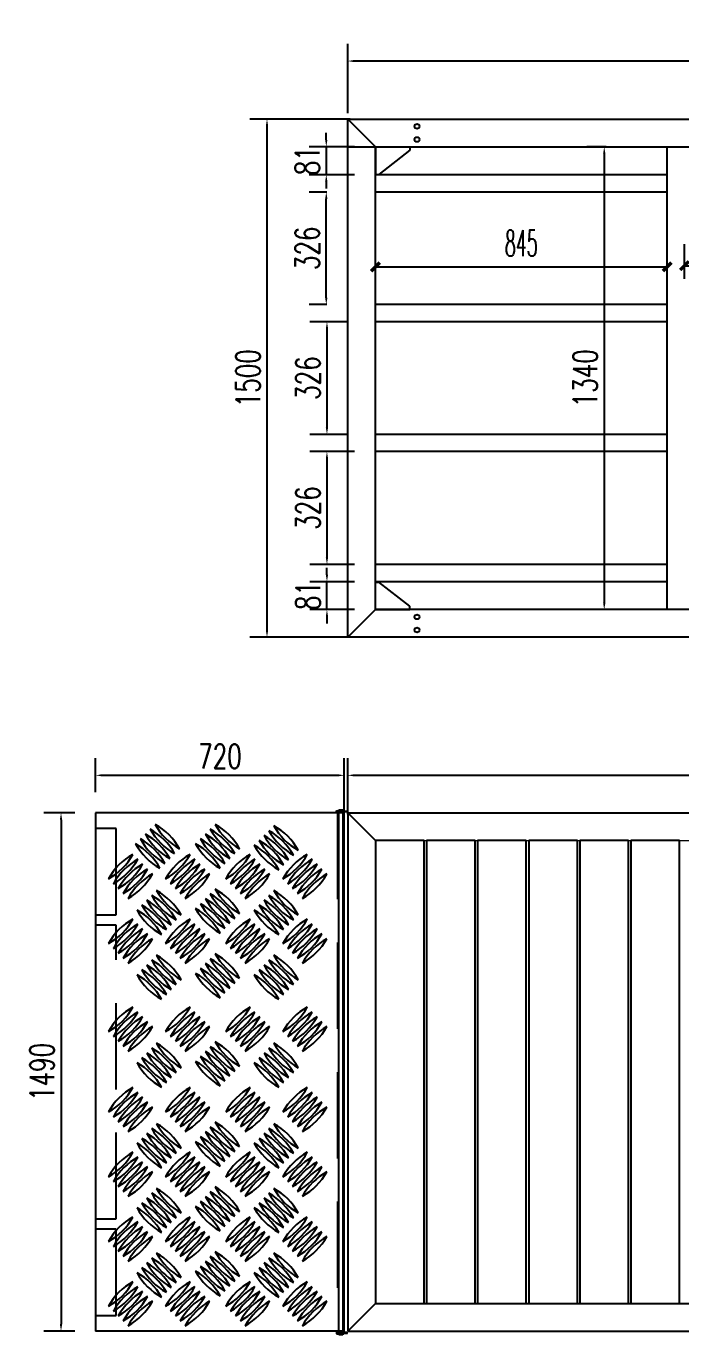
# Model space of a CAD drawing. Header units: millimetres. Extents: x -1612139 to -1305911, y 1242553 to 1536160.
# Drawn here: x -1552300 to -1550405, y 1242701 to 1246489 of the extents above; entities that cross this region are included whole.
import ezdxf

# ---------------------------------------------------------------- set-up
doc = ezdxf.new("R2010")
doc.units = ezdxf.units.MM
doc.header["$LTSCALE"] = 1000
doc.linetypes.add('DASHED2', pattern=[0.375, 0.25, -0.125])
doc.layers.get('0').update_dxf_attribs({"linetype": 'CONTINUOUS'})
doc.layers.get('DEFPOINTS').update_dxf_attribs({"linetype": 'CONTINUOUS'})
doc.layers.add('PUB_DIM', color=3, linetype='CONTINUOUS')
doc.styles.add('_TCH_DIM_T3', font='SIMPLEX.shx', dxfattribs={"width": 0.494118, "bigfont": 'GBCBIG.shx'})
doc.styles.add('STANDARD_T3', font='simplex.shx', dxfattribs={"width": 0.7, "bigfont": 'gbcbig.shx'})
doc.dimstyles.new('_TCH_ARCH&&25', dxfattribs={"dimtxt": 74.375, "dimasz": 25, "dimexe": 62.5, "dimexo": 75, "dimgap": 31.5625, "dimtad": 1, "dimdec": 0, "dimzin": 0, "dimdsep": 46, "dimtxsty": '_TCH_DIM_T3', "dimblk": 'ARCHTICK', "dimcen": 0.09, "dimclrt": 7, "dimazin": 2, "dimtfac": 1, "dimtdec": 0, "dimtix": 1, "dimtmove": 2, "dimatfit": 3, "dimfxl": 0, "dimtolj": 1, "dimtzin": 0, "dimarcsym": 0})
doc.dimstyles.new('W&&20', dxfattribs={"dimtxt": 70, "dimasz": 20, "dimexe": 50, "dimexo": 60, "dimgap": 20, "dimtad": 1, "dimdec": 0, "dimzin": 0, "dimdsep": 46, "dimtxsty": 'STANDARD_T3', "dimcen": 0.09, "dimclrd": 1, "dimclre": 1, "dimclrt": 7, "dimazin": 2, "dimtfac": 1, "dimtdec": 0, "dimtix": 1, "dimtmove": 2, "dimatfit": 3, "dimfxl": 0, "dimtolj": 1, "dimtzin": 0, "dimarcsym": 0})

# ---------------------------------------------------------------- blocks, each defined once
blk = doc.blocks.new('*D44')
at = {"color": 1, "lineweight": -2, "transparency": 16777216}
for p, q in [((-1551362.1, 1246219.8), (-1551652.9, 1246219.8)), ((-1551602.9, 1244739.8), (-1551602.9, 1246199.8)), ((-1551362.1, 1244719.8), (-1551652.9, 1244719.8))]:
    blk.add_line(p, q, dxfattribs=at)
at = {"color": 1, "transparency": 16777216}
for points in [[(-1551606.3, 1246199.8), (-1551599.6, 1246199.8), (-1551602.9, 1246219.8)], [(-1551606.3, 1244739.8), (-1551599.6, 1244739.8), (-1551602.9, 1244719.8)]]:
    blk.add_solid(points, dxfattribs=at)
at = {"layer": 'DEFPOINTS', "color": 0, "transparency": 16777216}
for p in [(-1551602.9, 1246219.8), (-1551302.1, 1246219.8), (-1551302.1, 1244719.8)]:
    blk.add_point(p, dxfattribs=at)
at = {"color": 7, "transparency": 16777216, "insert": (-1551657.9, 1245469.8), "char_height": 70, "attachment_point": 5, "rotation": 90, "style": 'STANDARD_T3'}
blk.add_mtext('\\A1;1500', dxfattribs=at)
blk = doc.blocks.new('*D45')
at = {"color": 1, "lineweight": -2, "transparency": 16777216}
for p, q in [((-1551369.2, 1246236.9), (-1551369.2, 1246437.9)), ((-1547369.2, 1246236.9), (-1547369.2, 1246437.9)), ((-1547389.2, 1246387.9), (-1551349.2, 1246387.9))]:
    blk.add_line(p, q, dxfattribs=at)
at = {"color": 1, "transparency": 16777216}
for points in [[(-1551349.2, 1246391.2), (-1551349.2, 1246384.6), (-1551369.2, 1246387.9)], [(-1547389.2, 1246391.2), (-1547389.2, 1246384.6), (-1547369.2, 1246387.9)]]:
    blk.add_solid(points, dxfattribs=at)
at = {"layer": 'DEFPOINTS', "color": 0, "transparency": 16777216}
for p in [(-1551369.2, 1246387.9), (-1551369.2, 1246176.9), (-1547369.2, 1246176.9)]:
    blk.add_point(p, dxfattribs=at)
at = {"color": 7, "transparency": 16777216, "insert": (-1549369.2, 1246442.9), "char_height": 70, "attachment_point": 5, "style": 'STANDARD_T3'}
blk.add_mtext('\\A1;4000', dxfattribs=at)
blk = doc.blocks.new('*D47')
at = {"color": 1, "lineweight": -2, "transparency": 16777216}
for p, q in [((-1551368.3, 1245632.8), (-1551479.3, 1245632.8)), ((-1551429.3, 1245612.8), (-1551429.3, 1245327.2)), ((-1551369.7, 1245307.2), (-1551479.3, 1245307.2))]:
    blk.add_line(p, q, dxfattribs=at)
at = {"color": 1, "transparency": 16777216}
for points in [[(-1551432.6, 1245612.8), (-1551426, 1245612.8), (-1551429.3, 1245632.8)], [(-1551432.6, 1245327.2), (-1551426, 1245327.2), (-1551429.3, 1245307.2)]]:
    blk.add_solid(points, dxfattribs=at)
at = {"layer": 'DEFPOINTS', "color": 0, "transparency": 16777216}
for p in [(-1551308.3, 1245632.8), (-1551429.3, 1245307.2), (-1551309.7, 1245307.2)]:
    blk.add_point(p, dxfattribs=at)
at = {"color": 7, "transparency": 16777216, "insert": (-1551484.3, 1245470), "char_height": 70, "attachment_point": 5, "rotation": 90, "style": 'STANDARD_T3'}
blk.add_mtext('\\A1;326', dxfattribs=at)
blk = doc.blocks.new('*D48')
at = {"color": 1, "lineweight": -2, "transparency": 16777216}
for p, q in [((-1551349.2, 1245257.2), (-1551479.3, 1245257.2)), ((-1551429.3, 1245237.2), (-1551429.3, 1244950.8)), ((-1551349.2, 1244930.8), (-1551479.3, 1244930.8))]:
    blk.add_line(p, q, dxfattribs=at)
at = {"color": 1, "transparency": 16777216}
for points in [[(-1551432.6, 1245237.2), (-1551426, 1245237.2), (-1551429.3, 1245257.2)], [(-1551432.6, 1244950.8), (-1551426, 1244950.8), (-1551429.3, 1244930.8)]]:
    blk.add_solid(points, dxfattribs=at)
at = {"layer": 'DEFPOINTS', "color": 0, "transparency": 16777216}
for p in [(-1551289.2, 1245257.2), (-1551429.3, 1244930.8), (-1551289.2, 1244930.8)]:
    blk.add_point(p, dxfattribs=at)
at = {"color": 7, "transparency": 16777216, "insert": (-1551484.3, 1245094), "char_height": 70, "attachment_point": 5, "rotation": 90, "style": 'STANDARD_T3'}
blk.add_mtext('\\A1;326', dxfattribs=at)
blk = doc.blocks.new('*D49')
at = {"color": 1, "lineweight": -2, "transparency": 16777216}
for p, q in [((-1551429.2, 1246008.8), (-1551481.3, 1246008.8)), ((-1551431.3, 1245702.8), (-1551431.3, 1245988.8)), ((-1551429.2, 1245682.8), (-1551481.3, 1245682.8))]:
    blk.add_line(p, q, dxfattribs=at)
at = {"color": 1, "transparency": 16777216}
for points in [[(-1551434.6, 1245988.8), (-1551427.9, 1245988.8), (-1551431.3, 1246008.8)], [(-1551434.6, 1245702.8), (-1551427.9, 1245702.8), (-1551431.3, 1245682.8)]]:
    blk.add_solid(points, dxfattribs=at)
at = {"layer": 'DEFPOINTS', "color": 0, "transparency": 16777216}
for p in [(-1551431.3, 1246008.8), (-1551369.2, 1246008.8), (-1551369.2, 1245682.8)]:
    blk.add_point(p, dxfattribs=at)
at = {"color": 7, "transparency": 16777216, "insert": (-1551486.3, 1245845.8), "char_height": 70, "attachment_point": 5, "rotation": 90, "style": 'STANDARD_T3'}
blk.add_mtext('\\A1;326', dxfattribs=at)
blk = doc.blocks.new('*D50')
at = {"color": 1, "lineweight": -2, "transparency": 16777216}
for p, q in [((-1551429.3, 1244900.8), (-1551429.3, 1244920.8)), ((-1551349.2, 1244880.8), (-1551479.3, 1244880.8)), ((-1551429.3, 1244799.8), (-1551429.3, 1244880.8)), ((-1551349.2, 1244799.8), (-1551479.3, 1244799.8)), ((-1551429.3, 1244779.8), (-1551429.3, 1244759.8))]:
    blk.add_line(p, q, dxfattribs=at)
at = {"color": 1, "transparency": 16777216}
for points in [[(-1551432.6, 1244900.8), (-1551426, 1244900.8), (-1551429.3, 1244880.8)], [(-1551432.6, 1244779.8), (-1551426, 1244779.8), (-1551429.3, 1244799.8)]]:
    blk.add_solid(points, dxfattribs=at)
at = {"layer": 'DEFPOINTS', "color": 0, "transparency": 16777216}
for p in [(-1551429.3, 1244880.8), (-1551289.2, 1244880.8), (-1551289.2, 1244799.8)]:
    blk.add_point(p, dxfattribs=at)
at = {"color": 7, "transparency": 16777216, "insert": (-1551484.3, 1244840.3), "char_height": 70, "attachment_point": 5, "rotation": 90, "style": 'STANDARD_T3'}
blk.add_mtext('\\A1;81', dxfattribs=at)
blk = doc.blocks.new('*D74')
at = {"color": 1, "lineweight": -2, "transparency": 16777216}
for p, q in [((-1551431.3, 1246159.8), (-1551431.3, 1246179.8)), ((-1551349.2, 1246139.8), (-1551481.3, 1246139.8)), ((-1551431.3, 1246139.8), (-1551431.3, 1246058.8)), ((-1551349.2, 1246058.8), (-1551481.3, 1246058.8)), ((-1551431.3, 1246038.8), (-1551431.3, 1246018.8))]:
    blk.add_line(p, q, dxfattribs=at)
at = {"color": 1, "transparency": 16777216}
for points in [[(-1551434.6, 1246159.8), (-1551427.9, 1246159.8), (-1551431.3, 1246139.8)], [(-1551434.6, 1246038.8), (-1551427.9, 1246038.8), (-1551431.3, 1246058.8)]]:
    blk.add_solid(points, dxfattribs=at)
at = {"layer": 'DEFPOINTS', "color": 0, "transparency": 16777216}
for p in [(-1551289.2, 1246139.8), (-1551431.3, 1246058.8), (-1551289.2, 1246058.8)]:
    blk.add_point(p, dxfattribs=at)
at = {"color": 7, "transparency": 16777216, "insert": (-1551486.3, 1246099.3), "char_height": 70, "attachment_point": 5, "rotation": 90, "style": 'STANDARD_T3'}
blk.add_mtext('\\A1;81', dxfattribs=at)
blk = doc.blocks.new('560')
at = {"color": 0}
for p, q in [((113415.8, -81726.1), (113415.8, -81646.1)), ((113415.8, -81646.1), (113425.8, -81646.1)), ((113515.8, -81716.1), (113425.8, -81646.1)), ((113415.8, -81726.1), (113515.8, -81726.1)), ((113515.8, -81726.1), (113515.8, -81716.1))]:
    blk.add_line(p, q, dxfattribs=at)
blk = doc.blocks.new('*U26')
for centre, start, end in [((175.1, 0), 164.0608, 195.9392), ((-175.1, 0), 344.0608, 15.9392)]:
    blk.add_arc(centre, 182.1, start, end)
blk = doc.blocks.new('*U27')
at = {"color": 0, "linetype": 'ByBlock', "lineweight": -2}
for p in [(0, 0), (20, 0), (40, 0), (60, 0), (80, 0)]:
    blk.add_blockref('*U26', p, dxfattribs=at)
blk = doc.blocks.new('*U34')
for centre, start, end in [((175.1, 0), 164.0608, 195.9392), ((-175.1, 0), 344.0608, 15.9392)]:
    blk.add_arc(centre, 182.1, start, end)
blk = doc.blocks.new('*U35')
at = {"color": 0, "linetype": 'ByBlock', "lineweight": -2}
for p in [(0, 0), (20, 0), (40, 0), (60, 0), (80, 0)]:
    blk.add_blockref('*U34', p, dxfattribs=at)
blk = doc.blocks.new('*U30')
for centre, start, end in [((175.1, 0), 164.0608, 195.9392), ((-175.1, 0), 344.0608, 15.9392)]:
    blk.add_arc(centre, 182.1, start, end)
blk = doc.blocks.new('*U31')
at = {"color": 0, "linetype": 'ByBlock', "lineweight": -2}
for p in [(0, 0), (20, 0), (40, 0), (60, 0), (80, 0)]:
    blk.add_blockref('*U30', p, dxfattribs=at)
blk = doc.blocks.new('*U32')
for centre, start, end in [((175.1, 0), 164.0608, 195.9392), ((-175.1, 0), 344.0608, 15.9392)]:
    blk.add_arc(centre, 182.1, start, end)
blk = doc.blocks.new('*U33')
at = {"color": 0, "linetype": 'ByBlock', "lineweight": -2}
for p in [(0, 0), (20, 0), (40, 0), (60, 0), (80, 0)]:
    blk.add_blockref('*U32', p, dxfattribs=at)
blk = doc.blocks.new('*U28')
for centre, start, end in [((175.1, 0), 164.0608, 195.9392), ((-175.1, 0), 344.0608, 15.9392)]:
    blk.add_arc(centre, 182.1, start, end)
blk = doc.blocks.new('*U29')
at = {"color": 0, "linetype": 'ByBlock', "lineweight": -2}
for p in [(0, 0), (20, 0), (40, 0), (60, 0), (80, 0)]:
    blk.add_blockref('*U28', p, dxfattribs=at)
blk = doc.blocks.new('*U25')
at = {"color": 8, "linetype": 'Continuous', "lineweight": 15}
for p, q in [((-1.3, 2.4), (-2.7, 1.2)), ((0, 1.9), (0, -1.9)), ((-1.3, -2.4), (-2.7, -1.2))]:
    blk.add_line(p, q, dxfattribs=at)
at = {"color": 7, "linetype": 'Continuous', "lineweight": 15}
for p, q in [((24, 1.9), (0, 1.9)), ((0, 0), (25.6, 0)), ((24, 1.9), (24, 0)), ((25.6, -1.9), (25.6, 0)), ((0, -1.9), (25.6, -1.9))]:
    blk.add_line(p, q, dxfattribs=at)
for centre, radius, start, end in [((-4.1, 0), 3.7, 41.3178, 318.6822), ((-4.1, 0), 1.85, 41.3178, 318.6822), ((0, 3.6), 3.59, 221.3178, 270), ((0, -3.6), 3.59, 90, 138.6822), ((0, 3.6), 1.74, 221.3178, 270), ((0, -3.6), 1.74, 90, 138.6822)]:
    blk.add_arc(centre, radius, start, end, dxfattribs=at)
blk = doc.blocks.new('*D38')
at = {"color": 1, "lineweight": -2, "transparency": 16777216}
for p, q in [((-1552099.2, 1244271.6), (-1552099.2, 1244370.2)), ((-1551379.2, 1244206.4), (-1551379.2, 1244370.2)), ((-1552079.2, 1244320.2), (-1551399.2, 1244320.2))]:
    blk.add_line(p, q, dxfattribs=at)
at = {"color": 1, "transparency": 16777216}
for points in [[(-1552079.2, 1244323.6), (-1552079.2, 1244316.9), (-1552099.2, 1244320.2)], [(-1551399.2, 1244323.6), (-1551399.2, 1244316.9), (-1551379.2, 1244320.2)]]:
    blk.add_solid(points, dxfattribs=at)
at = {"layer": 'DEFPOINTS', "color": 0, "transparency": 16777216}
for p in [(-1551379.2, 1244320.2), (-1552099.2, 1244211.6), (-1551379.2, 1244146.4)]:
    blk.add_point(p, dxfattribs=at)
at = {"color": 7, "transparency": 16777216, "insert": (-1551739.2, 1244375.2), "char_height": 70, "attachment_point": 5, "style": 'STANDARD_T3'}
blk.add_mtext('\\A1;720', dxfattribs=at)
blk = doc.blocks.new('*D40')
at = {"color": 1, "lineweight": -2, "transparency": 16777216}
for p, q in [((-1551369.2, 1244207.4), (-1551369.2, 1244370.2)), ((-1547369.2, 1244207.4), (-1547369.2, 1244370.2)), ((-1551349.2, 1244320.2), (-1547389.2, 1244320.2))]:
    blk.add_line(p, q, dxfattribs=at)
at = {"color": 1, "transparency": 16777216}
for points in [[(-1551349.2, 1244323.6), (-1551349.2, 1244316.9), (-1551369.2, 1244320.2)], [(-1547389.2, 1244323.6), (-1547389.2, 1244316.9), (-1547369.2, 1244320.2)]]:
    blk.add_solid(points, dxfattribs=at)
at = {"layer": 'DEFPOINTS', "color": 0, "transparency": 16777216}
for p in [(-1547369.2, 1244320.2), (-1551369.2, 1244147.4), (-1547369.2, 1244147.4)]:
    blk.add_point(p, dxfattribs=at)
at = {"color": 7, "transparency": 16777216, "insert": (-1549369.2, 1244375.2), "char_height": 70, "attachment_point": 5, "style": 'STANDARD_T3'}
blk.add_mtext('\\A1;4000', dxfattribs=at)
blk = doc.blocks.new('*D59')
at = {"color": 1, "lineweight": -2, "transparency": 16777216}
for p, q in [((-1552159.2, 1244211.6), (-1552249.3, 1244211.6)), ((-1552199.3, 1244191.6), (-1552199.3, 1242731.6)), ((-1552159.2, 1242711.6), (-1552249.3, 1242711.6))]:
    blk.add_line(p, q, dxfattribs=at)
at = {"color": 1, "transparency": 16777216}
for points in [[(-1552202.6, 1244191.6), (-1552195.9, 1244191.6), (-1552199.3, 1244211.6)], [(-1552202.6, 1242731.6), (-1552195.9, 1242731.6), (-1552199.3, 1242711.6)]]:
    blk.add_solid(points, dxfattribs=at)
at = {"layer": 'DEFPOINTS', "color": 0, "transparency": 16777216}
for p in [(-1552099.2, 1244211.6), (-1552199.3, 1242711.6), (-1552099.2, 1242711.6)]:
    blk.add_point(p, dxfattribs=at)
at = {"color": 7, "transparency": 16777216, "insert": (-1552254.3, 1243461.6), "char_height": 70, "attachment_point": 5, "rotation": 90, "style": 'STANDARD_T3'}
blk.add_mtext('\\A1;1490', dxfattribs=at)
blk = doc.blocks.new('*D83')
at = {"color": 1, "lineweight": -2, "transparency": 16777216}
for p, q in [((-1550621.2, 1246139.8), (-1550676.5, 1246139.8)), ((-1550626.5, 1246119.8), (-1550626.5, 1244819.8)), ((-1550621.2, 1244799.8), (-1550676.5, 1244799.8))]:
    blk.add_line(p, q, dxfattribs=at)
at = {"color": 1, "transparency": 16777216}
for points in [[(-1550629.8, 1246119.8), (-1550623.1, 1246119.8), (-1550626.5, 1246139.8)], [(-1550629.8, 1244819.8), (-1550623.1, 1244819.8), (-1550626.5, 1244799.8)]]:
    blk.add_solid(points, dxfattribs=at)
at = {"layer": 'DEFPOINTS', "color": 0, "transparency": 16777216}
for p in [(-1550561.2, 1246139.8), (-1550626.5, 1244799.8), (-1550561.2, 1244799.8)]:
    blk.add_point(p, dxfattribs=at)
at = {"color": 7, "transparency": 16777216, "insert": (-1550681.5, 1245469.8), "char_height": 70, "attachment_point": 5, "rotation": 90, "style": 'STANDARD_T3'}
blk.add_mtext('\\A1;1340', dxfattribs=at)
blk = doc.blocks.new('_ARCHTICK')
at = {"color": 0, "linetype": 'ByBlock', "const_width": 0.4}
blk.add_lwpolyline([(-0.5, -0.5), (0.5, 0.5)], dxfattribs=at)
blk = doc.blocks.new('*D91')
at = {"layer": 'DEFPOINTS', "color": 0, "transparency": 16777216}
for p in [(-1550444.2, 1245792), (-1551289.2, 1245682.8), (-1550444.2, 1245682.8)]:
    blk.add_point(p, dxfattribs=at)
at = {"layer": 'PUB_DIM', "color": 0, "lineweight": -2, "transparency": 16777216}
for p, q in [((-1551289.2, 1245757.8), (-1551289.2, 1245854.5)), ((-1550444.2, 1245757.8), (-1550444.2, 1245854.5)), ((-1551289.2, 1245792), (-1550444.2, 1245792))]:
    blk.add_line(p, q, dxfattribs=at)
at = {"layer": 'PUB_DIM', "color": 0, "lineweight": -2, "transparency": 16777216, "xscale": 25, "yscale": 25, "zscale": 25, "rotation": 180}
blk.add_blockref('_ARCHTICK', (-1551289.2, 1245792), dxfattribs=at)
at = {"layer": 'PUB_DIM', "color": 0, "lineweight": -2, "transparency": 16777216, "xscale": 25, "yscale": 25, "zscale": 25}
blk.add_blockref('_ARCHTICK', (-1550444.2, 1245792), dxfattribs=at)
at = {"layer": 'PUB_DIM', "color": 7, "transparency": 16777216, "insert": (-1550866.7, 1245860.7), "char_height": 74.38, "attachment_point": 5, "style": '_TCH_DIM_T3'}
blk.add_mtext('\\A1;845', dxfattribs=at)
blk = doc.blocks.new('*D94')
at = {"layer": 'DEFPOINTS', "color": 0, "transparency": 16777216}
for p in [(-1549394.2, 1245795.4), (-1550394.2, 1245682.8), (-1549394.2, 1245682.8)]:
    blk.add_point(p, dxfattribs=at)
at = {"layer": 'PUB_DIM', "color": 0, "lineweight": -2, "transparency": 16777216}
for p, q in [((-1550394.2, 1245757.8), (-1550394.2, 1245857.9)), ((-1549394.2, 1245757.8), (-1549394.2, 1245857.9)), ((-1550394.2, 1245795.4), (-1549394.2, 1245795.4))]:
    blk.add_line(p, q, dxfattribs=at)
at = {"layer": 'PUB_DIM', "color": 0, "lineweight": -2, "transparency": 16777216, "xscale": 25, "yscale": 25, "zscale": 25, "rotation": 180}
blk.add_blockref('_ARCHTICK', (-1550394.2, 1245795.4), dxfattribs=at)
at = {"layer": 'PUB_DIM', "color": 0, "lineweight": -2, "transparency": 16777216, "xscale": 25, "yscale": 25, "zscale": 25}
blk.add_blockref('_ARCHTICK', (-1549394.2, 1245795.4), dxfattribs=at)
at = {"layer": 'PUB_DIM', "color": 7, "transparency": 16777216, "insert": (-1549894.2, 1245864.1), "char_height": 74.38, "attachment_point": 5, "style": '_TCH_DIM_T3'}
blk.add_mtext('\\A1;1000', dxfattribs=at)

msp = doc.modelspace()

# ---------------------------------------------------------------- linework, layer by layer
at = {"color": 3, "lineweight": 5}
for p, q in [((-1551369.2, 1246219.8), (-1547369.2, 1246219.8)), ((-1551369.2, 1244719.8), (-1551369.2, 1246219.8)), ((-1547369.2, 1244719.8), (-1551369.2, 1244719.8)), ((-1551289.2, 1244131.6), (-1547449.2, 1244131.6)), ((-1551289.2, 1244131.6), (-1551289.2, 1242791.6))]:
    msp.add_line(p, q, dxfattribs=at)
at = {"color": 3}
for p, q in [((-1551289.2, 1246139.8), (-1551369.2, 1246219.8)), ((-1551369.2, 1246219.8), (-1547369.2, 1246219.8)), ((-1551369.2, 1244719.8), (-1551369.2, 1246219.8)), ((-1551369.2, 1246139.8), (-1547449.2, 1246139.8)), ((-1551289.2, 1244799.8), (-1551289.2, 1246139.8)), ((-1551289.2, 1244799.8), (-1551369.2, 1244719.8)), ((-1547449.2, 1244799.8), (-1551289.2, 1244799.8)), ((-1547369.2, 1244719.8), (-1551369.2, 1244719.8)), ((-1551369.2, 1244211.6), (-1547369.2, 1244211.6)), ((-1551369.2, 1244211.6), (-1551369.2, 1242711.6)), ((-1551369.2, 1244211.6), (-1551289.2, 1244131.6)), ((-1551369.2, 1242711.6), (-1551289.2, 1242791.6)), ((-1551289.2, 1242791.6), (-1547449.2, 1242791.6)), ((-1551369.2, 1242711.6), (-1547369.2, 1242711.6))]:
    msp.add_line(p, q, dxfattribs=at)
at = {"color": 0}
for p, q in [((-1550444.2, 1244799.8), (-1550444.2, 1246139.8)), ((-1550444.2, 1246058.8), (-1551289.2, 1246058.8)), ((-1550444.2, 1246008.8), (-1551289.2, 1246008.8)), ((-1550444.2, 1245682.8), (-1551289.2, 1245682.8)), ((-1550444.2, 1245632.8), (-1551289.2, 1245632.8)), ((-1550444.2, 1245307.2), (-1551289.2, 1245307.2)), ((-1550444.2, 1245257.2), (-1551289.2, 1245257.2)), ((-1550444.2, 1244930.8), (-1551289.2, 1244930.8)), ((-1550444.2, 1244880.8), (-1551289.2, 1244880.8)), ((-1551379.2, 1242711.6), (-1552099.2, 1242711.6))]:
    msp.add_line(p, q, dxfattribs=at)
for p, q in [((-1551379.2, 1244211.6), (-1552099.2, 1244211.6)), ((-1552099.2, 1244211.6), (-1552099.2, 1242711.6)), ((-1551379.2, 1242713.6), (-1551379.2, 1244208.6)), ((-1551399.2, 1242711.6), (-1551379.2, 1242711.6))]:
    msp.add_line(p, q)
at = {"linetype": 'DASHED2'}
for p, q in [((-1551399.2, 1244211.4), (-1551399.2, 1242711.6)), ((-1551379.2, 1242711.6), (-1551379.2, 1244211.6)), ((-1552039.2, 1243886.1), (-1552099.2, 1243886.1)), ((-1552039.2, 1243036.1), (-1552039.2, 1243886.1)), ((-1552099.2, 1243036.1), (-1552039.2, 1243036.1)), ((-1552039.2, 1243006.1), (-1552099.2, 1243006.1)), ((-1552039.2, 1242756.1), (-1552039.2, 1243006.1)), ((-1552099.2, 1242756.1), (-1552039.2, 1242756.1)), ((-1551399.2, 1242711.6), (-1551379.2, 1242711.6))]:
    msp.add_line(p, q, dxfattribs=at)
at = {"color": 4}
for p, q in [((-1551395.2, 1242700.6), (-1551395.2, 1244220.6)), ((-1551395.2, 1244220.6), (-1551383.2, 1244220.6)), ((-1551383.2, 1244220.6), (-1551383.2, 1242700.6)), ((-1551383.2, 1242700.6), (-1551395.2, 1242700.6))]:
    msp.add_line(p, q, dxfattribs=at)
at = {"color": 31}
for p, q in [((-1551148.2, 1244131.6), (-1551289.2, 1244131.6)), ((-1551289.2, 1244131.6), (-1551289.2, 1242791.6)), ((-1551148.2, 1242791.6), (-1551148.2, 1244131.6)), ((-1551000.2, 1244131.6), (-1551141.2, 1244131.6)), ((-1551141.2, 1244131.6), (-1551141.2, 1242791.6)), ((-1551000.2, 1242791.6), (-1551000.2, 1244131.6)), ((-1550852.2, 1244131.6), (-1550993.2, 1244131.6)), ((-1550993.2, 1244131.6), (-1550993.2, 1242791.6)), ((-1550852.2, 1242791.6), (-1550852.2, 1244131.6)), ((-1550704.2, 1244131.6), (-1550845.2, 1244131.6)), ((-1550845.2, 1244131.6), (-1550845.2, 1242791.6)), ((-1550704.2, 1242791.6), (-1550704.2, 1244131.6)), ((-1550556.2, 1244131.6), (-1550697.2, 1244131.6)), ((-1550697.2, 1244131.6), (-1550697.2, 1242791.6)), ((-1550556.2, 1242791.6), (-1550556.2, 1244131.6)), ((-1550408.2, 1244131.6), (-1550549.2, 1244131.6)), ((-1550549.2, 1244131.6), (-1550549.2, 1242791.6)), ((-1550408.2, 1242791.6), (-1550408.2, 1244131.6)), ((-1551289.2, 1242791.6), (-1551148.2, 1242791.6)), ((-1551141.2, 1242791.6), (-1551000.2, 1242791.6)), ((-1550993.2, 1242791.6), (-1550852.2, 1242791.6)), ((-1550845.2, 1242791.6), (-1550704.2, 1242791.6)), ((-1550697.2, 1242791.6), (-1550556.2, 1242791.6)), ((-1550549.2, 1242791.6), (-1550408.2, 1242791.6))]:
    msp.add_line(p, q, dxfattribs=at)
at = {"color": 8, "linetype": 'Continuous', "lineweight": 15}
for p, q in [((-1551396.5, 1242708.8), (-1551397.9, 1242707.6)), ((-1551395.2, 1242708.2), (-1551395.2, 1242704.5)), ((-1551396.5, 1242703.9), (-1551397.9, 1242705.1))]:
    msp.add_line(p, q, dxfattribs=at)
at = {"color": 7, "linetype": 'Continuous', "lineweight": 15}
for p, q in [((-1551371.2, 1242708.2), (-1551395.2, 1242708.2)), ((-1551395.2, 1242706.4), (-1551369.7, 1242706.4)), ((-1551371.2, 1242708.2), (-1551371.2, 1242706.4)), ((-1551369.7, 1242704.5), (-1551369.7, 1242706.4)), ((-1551395.2, 1242704.5), (-1551369.7, 1242704.5))]:
    msp.add_line(p, q, dxfattribs=at)
at = {"linetype": 'DASHED2'}
msp.add_lwpolyline([(-1552099.2, 1243916.1), (-1552039.2, 1243916.1), (-1552039.2, 1244166.1), (-1552099.2, 1244166.1)], close=True, dxfattribs=at)
at = {"color": 0}
for centre in [(-1551168.5, 1246198.8), (-1551168.5, 1246160.8), (-1551168.5, 1244778.8), (-1551168.5, 1244740.8)]:
    msp.add_circle(centre, 7, dxfattribs=at)
at = {"color": 7, "linetype": 'Continuous', "lineweight": 15}
for centre, radius, start, end in [((-1551399.3, 1242706.4), 3.7, 41.3178, 318.6822), ((-1551399.3, 1242706.4), 1.85, 41.3178, 318.6822), ((-1551395.2, 1242710), 3.59, 221.3178, 270), ((-1551395.2, 1242702.8), 3.59, 90, 138.6822), ((-1551395.2, 1242710), 1.74, 221.3178, 270), ((-1551395.2, 1242702.8), 1.74, 90, 138.6822)]:
    msp.add_arc(centre, radius, start, end, dxfattribs=at)

# ---------------------------------------------------------------- block references
at = {"color": 2, "xscale": -1, "rotation": 180}
msp.add_blockref('560', (-1664705, 1164413.7), dxfattribs=at)
at = {"color": 2}
msp.add_blockref('560', (-1664705, 1326525.9), dxfattribs=at)
for name, p, rotation in [('*U31', (-1551948.1, 1244086.4), 44.99999999970522), ('*U31', (-1551774.1, 1244086.4), 44.99999999970522), ('*U35', (-1551604.4, 1244082.2), 44.99999999970522), ('*U29', (-1551970, 1243999.4), 135.0000000002947), ('*U33', (-1551804.5, 1243999.4), 135.0000000002947), ('*U29', (-1551630.6, 1243999.4), 135.0000000002947), ('*U27', (-1551465.1, 1243999.4), 135.0000000002947), ('*U31', (-1551774.1, 1243899), 44.99999999970522), ('*U35', (-1551943.8, 1243894.7), 44.99999999970522), ('*U35', (-1551604.4, 1243894.7), 44.99999999970522), ('*U29', (-1551970, 1243812), 135.0000000002947), ('*U33', (-1551804.5, 1243812), 135.0000000002947), ('*U29', (-1551630.6, 1243812), 135.0000000002947), ('*U27', (-1551465.1, 1243812), 135.0000000002947), ('*U31', (-1551774.1, 1243711.5), 44.99999999970522), ('*U35', (-1551943.8, 1243707.3), 44.99999999970522), ('*U35', (-1551604.4, 1243707.3), 44.99999999970522), ('*U29', (-1551970, 1243557.3), 135.0000000002947), ('*U33', (-1551804.5, 1243557.3), 135.0000000002947), ('*U29', (-1551630.6, 1243557.3), 135.0000000002947), ('*U27', (-1551465.1, 1243557.3), 135.0000000002947), ('*U35', (-1551943.8, 1243452.6), 44.99999999970522), ('*U31', (-1551774.1, 1243456.9), 44.99999999970522), ('*U35', (-1551604.4, 1243452.6), 44.99999999970522), ('*U29', (-1551970, 1243324.5), 135.0000000002947), ('*U33', (-1551804.5, 1243324.5), 135.0000000002947), ('*U29', (-1551630.6, 1243324.5), 135.0000000002947), ('*U27', (-1551465.1, 1243324.5), 135.0000000002947), ('*U35', (-1551943.8, 1243219.8), 44.99999999970522), ('*U31', (-1551774.1, 1243224.1), 44.99999999970522), ('*U35', (-1551604.4, 1243219.8), 44.99999999970522), ('*U29', (-1551970, 1243137.1), 135.0000000002947), ('*U33', (-1551804.5, 1243137.1), 135.0000000002947), ('*U29', (-1551630.6, 1243137.1), 135.0000000002947), ('*U27', (-1551465.1, 1243137.1), 135.0000000002947), ('*U35', (-1551943.8, 1243032.4), 44.99999999970522), ('*U31', (-1551774.1, 1243036.6), 44.99999999970522), ('*U35', (-1551604.4, 1243032.4), 44.99999999970522), ('*U29', (-1551970, 1242949.6), 135.0000000002947), ('*U33', (-1551804.5, 1242949.6), 135.0000000002947), ('*U29', (-1551630.6, 1242949.6), 135.0000000002947), ('*U27', (-1551465.1, 1242949.6), 135.0000000002947), ('*U35', (-1551943.8, 1242844.9), 44.99999999970522), ('*U31', (-1551774.1, 1242849.1), 44.99999999970522), ('*U35', (-1551604.4, 1242844.9), 44.99999999970522), ('*U29', (-1551970, 1242762.2), 135.0000000002947), ('*U33', (-1551804.5, 1242762.2), 135.0000000002947), ('*U29', (-1551630.6, 1242762.2), 135.0000000002947), ('*U27', (-1551465.1, 1242762.2), 135.0000000002947)]:
    msp.add_blockref(name, p, dxfattribs=dict(rotation=rotation))
at = {"xscale": -1, "rotation": 180}
msp.add_blockref('*U25', (-1551395.2, 1244215.1), dxfattribs=at)

# ---------------------------------------------------------------- dimensions: what is measured, and where the dimension line sits
at = {"color": 0}
for base, p1, p2, picture, middle in [((-1551369.2, 1246387.9), (-1547369.2, 1246176.9), (-1551369.2, 1246176.9), '*D45', (-1549369.2, 1246442.9)), ((-1551379.2, 1244320.2), (-1552099.2, 1244211.6), (-1551379.2, 1244146.4), '*D38', (-1551739.2, 1244375.2)), ((-1547369.2, 1244320.2), (-1551369.2, 1244147.4), (-1547369.2, 1244147.4), '*D40', (-1549369.2, 1244375.2))]:
    dim = msp.add_linear_dim(base=base, p1=p1, p2=p2, dimstyle='W&&20', dxfattribs=at)
    dim.commit()
    dim.dimension.update_dxf_attribs({"geometry": picture, "text_midpoint": middle})
for base, p1, p2, picture, middle in [((-1551602.9, 1246219.8), (-1551302.1, 1244719.8), (-1551302.1, 1246219.8), '*D44', (-1551657.9, 1245469.8)), ((-1551431.3, 1246058.8), (-1551289.2, 1246139.8), (-1551289.2, 1246058.8), '*D74', (-1551486.3, 1246099.3)), ((-1551431.3, 1246008.8), (-1551369.2, 1245682.8), (-1551369.2, 1246008.8), '*D49', (-1551486.3, 1245845.8)), ((-1551429.3, 1245307.2), (-1551308.3, 1245632.8), (-1551309.7, 1245307.2), '*D47', (-1551484.3, 1245470)), ((-1551429.3, 1244930.8), (-1551289.2, 1245257.2), (-1551289.2, 1244930.8), '*D48', (-1551484.3, 1245094)), ((-1551429.3, 1244880.8), (-1551289.2, 1244799.8), (-1551289.2, 1244880.8), '*D50', (-1551484.3, 1244840.3))]:
    dim = msp.add_linear_dim(base=base, p1=p1, p2=p2, angle=90, dimstyle='W&&20', dxfattribs=at)
    dim.commit()
    dim.dimension.update_dxf_attribs({"geometry": picture, "text_midpoint": middle})
dim = msp.add_aligned_dim(p1=(-1550561.2, 1246139.8), p2=(-1550561.2, 1244799.8), distance=-65.2, dimstyle='W&&20')
dim.commit()
dim.dimension.update_dxf_attribs({"geometry": '*D83', "text_midpoint": (-1550681.5, 1245469.8)})
dim = msp.add_linear_dim(base=(-1552199.3, 1242711.6), p1=(-1552099.2, 1244211.6), p2=(-1552099.2, 1242711.6), angle=90, text='1490', dimstyle='W&&20', dxfattribs=at)
dim.commit()
dim.dimension.update_dxf_attribs({"geometry": '*D59', "text_midpoint": (-1552254.3, 1243461.6)})
at = {"layer": 'PUB_DIM'}
for p1, p2, distance, picture, middle in [((-1551289.2, 1245682.8), (-1550444.2, 1245682.8), 109.2, '*D91', (-1550866.7, 1245860.7)), ((-1550394.2, 1245682.8), (-1549394.2, 1245682.8), 112.6, '*D94', (-1549894.2, 1245864.1))]:
    dim = msp.add_aligned_dim(p1=p1, p2=p2, distance=distance, dimstyle='_TCH_ARCH&&25', dxfattribs=at)
    dim.commit()
    dim.dimension.update_dxf_attribs({"geometry": picture, "text_midpoint": middle})

doc.saveas('drawing.dxf')
